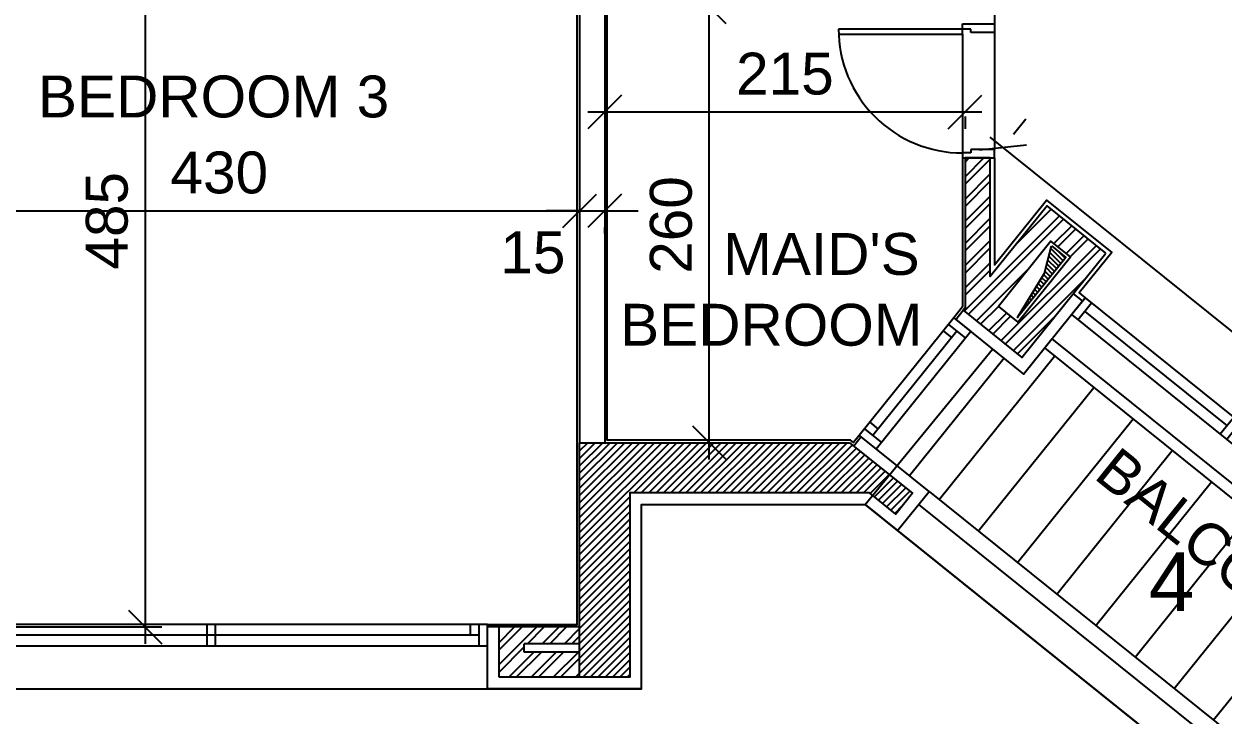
# Model space of a CAD drawing. Extents: x -1.8 to 45.6, y -22.6 to 61.5.
# Drawn here: x 8.61 to 15.77, y 41.77 to 45.9 of the extents above; entities that cross this region are included whole.
import ezdxf
from ezdxf.enums import TextEntityAlignment as Align

# ---------------------------------------------------------------- set-up
doc = ezdxf.new("R2010")
doc.units = 0
doc.header["$MEASUREMENT"] = 0
doc.header["$PDMODE"] = 35
doc.header["$PDSIZE"] = 0.3
doc.layers.get('0').update_dxf_attribs({"linetype": 'CONTINUOUS'})
doc.layers.get('DEFPOINTS').update_dxf_attribs({"linetype": 'CONTINUOUS'})
for name, color, linetype in [('60%', 7, 'CONTINUOUS'), ('A-ALU', 9, 'CONTINUOUS'), ('A-AREAS', 6, 'CONTINUOUS'), ('A-AREAS-TXT', 6, 'CONTINUOUS'), ('A-BALUST', 1, 'CONTINUOUS'), ('a-dim', 3, 'CONTINUOUS'), ('A-DOORS', 1, 'CONTINUOUS'), ('A-HATCH-CONC', 8, 'CONTINUOUS'), ('A-HATCH-WALL', 8, 'CONTINUOUS'), ('A-NOMENCLATURE', 3, 'CONTINUOUS'), ('A-PLASTER', 8, 'CONTINUOUS'), ('A-PORTE', 1, 'CONTINUOUS'), ('A-PROJECTION', 9, 'CONTINUOUS'), ('a-revetement', 1, 'CONTINUOUS'), ('a-shaft', 251, 'CONTINUOUS'), ('A-TILES', 137, 'CONTINUOUS'), ('A-WALL', 4, 'CONTINUOUS'), ('S-2ND-3RD-4-5-6TH$0$A-SHAFT 2-3-4-5-6', 8, 'CONTINUOUS'), ('S-2ND-3RD-4-5-6TH$0$A-STR 2-3-4-5-6', 2, 'CONTINUOUS')]:
    doc.layers.add(name, color=color, linetype=linetype)
doc.styles.add('A100-STEXT', font='arial.ttf', dxfattribs={"height": 0.25})
doc.dimstyles.new('A100-DIM', dxfattribs={"dimtxt": 0.25, "dimasz": 0.2, "dimexe": 0.1, "dimexo": 0.3, "dimgap": 0.1, "dimtad": 1, "dimlfac": 100, "dimrnd": 0.5, "dimdsep": 46, "dimtxsty": 'A100-STEXT', "dimblk1": 'OBLIQUE', "dimblk2": 'OBLIQUE', "dimsah": 1, "dimcen": -0.05, "dimdle": 0.1, "dimclrd": 15, "dimclre": 15, "dimclrt": 256, "dimadec": 0, "dimazin": 0, "dimtfac": 0.28, "dimtix": 1, "dimtmove": 2, "dimatfit": 3, "dimldrblk": 'OBLIQUE', "dimfxl": 1, "dimtolj": 1, "dimarcsym": 0})

# ---------------------------------------------------------------- blocks, each defined once
blk = doc.blocks.new('P80E19D')
at = {"layer": 'A-PORTE'}
for p, q in [((0, -0.19), (0, 0)), ((0, 0), (0.05, 0)), ((0.05, 0), (0.05, -0.14)), ((0.75, 0), (0.75, -0.14)), ((0.8, 0), (0.75, 0)), ((0.8, -0.19), (0.8, 0)), ((0.05, -0.14), (0.03, -0.14)), ((0.03, -0.14), (0.03, -0.19)), ((0.75, -0.14), (0.77, -0.14)), ((0.77, -0.14), (0.77, -0.19)), ((0.03, -0.19), (0, -0.19)), ((0.06, -0.19), (0.02, -0.19)), ((0.03, -0.19), (0.03, -0.93)), ((0.06, -0.93), (0.06, -0.19)), ((0.77, -0.19), (0.8, -0.19))]:
    blk.add_line(p, q, dxfattribs=at)
blk.add_arc((0.03, -0.19), 0.74, 270, 0, dxfattribs=at)
blk = doc.blocks.new('A$C3405169C')
at = {"layer": 'A-ALU'}
for p, q in [((14.8628, 44.1644), (14.9443, 44.2657)), ((14.9018, 44.1331), (14.9833, 44.2344)), ((15.8327, 43.5513), (15.7512, 43.45)), ((15.8716, 43.52), (15.7902, 43.4187)), ((16.6785, 42.7042), (16.76, 42.8055)), ((16.7175, 42.6729), (16.799, 42.7742)), ((17.4422, 42.0901), (17.5237, 42.1914)), ((17.4812, 42.0587), (17.5626, 42.1601))]:
    blk.add_line(p, q, dxfattribs=at)
for points in [[(14.9443, 44.2657), (17.5626, 42.1601)], [(14.9425, 44.1837), (15.7919, 43.5006)], [(14.8628, 44.1644), (17.4812, 42.0587)], [(15.8309, 43.4693), (16.7193, 42.7549)], [(16.7582, 42.7236), (17.4829, 42.1407)]]:
    blk.add_lwpolyline(points, dxfattribs=at)
blk = doc.blocks.new('A$C37CB01A7')
at = {"layer": 'A-ALU'}
for p, q in [((14.1608, 44.1451), (13.5968, 43.4438)), ((14.1294, 44.1062), (14.2307, 44.0247)), ((14.1608, 44.1451), (14.2621, 44.0637)), ((14.1801, 44.0654), (13.6787, 43.442)), ((14.2621, 44.0637), (13.6981, 43.3623)), ((14.0981, 44.0672), (14.1488, 44.0265)), ((13.6281, 43.4828), (13.7294, 43.4013)), ((13.6594, 43.5217), (13.7101, 43.481)), ((13.5968, 43.4438), (13.6981, 43.3623)), ((11.3784, 42.315), (8.0784, 42.315)), ((9.7034, 42.315), (9.7034, 42.185)), ((9.7534, 42.315), (9.7534, 42.185)), ((11.2784, 42.25), (11.2784, 42.315)), ((11.3284, 42.185), (11.3284, 42.315)), ((11.3784, 42.185), (11.3784, 42.315)), ((11.3284, 42.25), (8.1284, 42.25)), ((11.3784, 42.185), (8.0784, 42.185))]:
    blk.add_line(p, q, dxfattribs=at)
blk.add_blockref('A$C3405169C', (0, 0), dxfattribs=at)
blk = doc.blocks.new('_OBLIQUE')
at = {"color": 0, "linetype": 'ByBlock'}
blk.add_line((-0.5, -0.5), (0.5, 0.5), dxfattribs=at)
blk = doc.blocks.new('*D206')
at = {"layer": 'a-dim', "color": 15, "lineweight": -2}
for p, q in [((7.6284, 45.55), (7.6284, 44.6841)), ((11.9284, 45.175), (11.9284, 44.6841)), ((7.5284, 44.7841), (12.0284, 44.7841))]:
    blk.add_line(p, q, dxfattribs=at)
at = {"layer": 'DEFPOINTS', "color": 0}
for p in [(7.6284, 45.85), (11.9284, 45.475), (11.9284, 44.7841)]:
    blk.add_point(p, dxfattribs=at)
at = {"layer": 'a-dim', "color": 15, "lineweight": -2, "xscale": 0.2, "yscale": 0.2, "zscale": 0.2, "rotation": 180}
blk.add_blockref('_OBLIQUE', (7.6284, 44.7841), dxfattribs=at)
at = {"layer": 'a-dim', "color": 15, "lineweight": -2, "xscale": 0.2, "yscale": 0.2, "zscale": 0.2}
blk.add_blockref('_OBLIQUE', (11.9284, 44.7841), dxfattribs=at)
at = {"layer": 'a-dim', "insert": (9.7784, 45.0118), "char_height": 0.25, "attachment_point": 5, "style": 'A100-STEXT'}
blk.add_mtext('\\A1;430', dxfattribs=at)
blk = doc.blocks.new('*D207')
at = {"layer": 'a-dim', "color": 15, "lineweight": -2}
for p, q in [((11.9284, 45.175), (11.9284, 44.6841)), ((11.9284, 44.7841), (11.7284, 44.7841)), ((11.9284, 44.7841), (12.0784, 44.7841)), ((12.0784, 44.7841), (12.2784, 44.7841)), ((12.0784, 44.65), (12.0784, 44.6841))]:
    blk.add_line(p, q, dxfattribs=at)
at = {"layer": 'DEFPOINTS', "color": 0}
for p in [(11.9284, 45.475), (12.0784, 44.95), (12.0784, 44.7841)]:
    blk.add_point(p, dxfattribs=at)
at = {"layer": 'a-dim', "color": 15, "lineweight": -2, "xscale": 0.2, "yscale": 0.2, "zscale": 0.2}
blk.add_blockref('_OBLIQUE', (11.9284, 44.7841), dxfattribs=at)
at = {"layer": 'a-dim', "color": 15, "lineweight": -2, "xscale": 0.2, "yscale": 0.2, "zscale": 0.2, "rotation": 180}
blk.add_blockref('_OBLIQUE', (12.0784, 44.7841), dxfattribs=at)
at = {"layer": 'a-dim', "insert": (11.6498, 44.5345), "char_height": 0.25, "attachment_point": 5, "style": 'A100-STEXT'}
blk.add_mtext('\\A1;15', dxfattribs=at)
blk = doc.blocks.new('*D219')
at = {"layer": 'a-dim', "color": 15, "lineweight": -2}
for p, q in [((12.7021, 43.3), (12.7021, 46.1)), ((12.3784, 46), (12.8021, 46)), ((12.3784, 43.4), (12.8021, 43.4))]:
    blk.add_line(p, q, dxfattribs=at)
at = {"layer": 'DEFPOINTS', "color": 0}
for p in [(12.0784, 46), (12.7021, 46), (12.0784, 43.4)]:
    blk.add_point(p, dxfattribs=at)
at = {"layer": 'a-dim', "color": 15, "lineweight": -2, "xscale": 0.2, "yscale": 0.2, "zscale": 0.2}
for p, rotation in [((12.7021, 46), 90), ((12.7021, 43.4), 270)]:
    blk.add_blockref('_OBLIQUE', p, dxfattribs=dict(at, rotation=rotation))
at = {"layer": 'a-dim', "insert": (12.4745, 44.7), "char_height": 0.25, "attachment_point": 5, "rotation": 90, "style": 'A100-STEXT'}
blk.add_mtext('\\A1;260', dxfattribs=at)
blk = doc.blocks.new('*D221')
at = {"layer": 'a-dim', "color": 15, "lineweight": -2}
for p, q in [((14.5914, 45.3323), (14.5167, 45.2395)), ((14.3761, 45.2243), (17.9401, 42.3581)), ((17.8271, 42.3772), (17.7995, 42.3429))]:
    blk.add_line(p, q, dxfattribs=at)
at = {"layer": 'DEFPOINTS', "color": 0}
for p in [(14.4034, 45.0986), (18.0151, 42.611), (17.8622, 42.4208)]:
    blk.add_point(p, dxfattribs=at)
at = {"layer": 'a-dim', "color": 15, "lineweight": -2, "xscale": 0.2, "yscale": 0.2, "zscale": 0.2}
for p, rotation in [((14.4541, 45.1616), 141.1937093654686), ((17.8622, 42.4208), 321.1937093654686)]:
    blk.add_blockref('_OBLIQUE', p, dxfattribs=dict(at, rotation=rotation))
at = {"layer": 'a-dim', "insert": (16.3008, 43.9687), "char_height": 0.25, "attachment_point": 5, "rotation": 321.19371, "style": 'A100-STEXT'}
blk.add_mtext('\\A1;437.5', dxfattribs=at)
blk = doc.blocks.new('*D223')
at = {"layer": 'a-dim', "color": 15, "lineweight": -2}
for p, q in [((9.3363, 47.25), (9.3363, 42.2)), ((9.1784, 47.15), (9.4363, 47.15)), ((8.1184, 42.3), (9.4363, 42.3))]:
    blk.add_line(p, q, dxfattribs=at)
at = {"layer": 'DEFPOINTS', "color": 0}
for p in [(8.8784, 47.15), (7.8184, 42.3), (9.3363, 42.3)]:
    blk.add_point(p, dxfattribs=at)
at = {"layer": 'a-dim', "color": 15, "lineweight": -2, "xscale": 0.2, "yscale": 0.2, "zscale": 0.2}
for p, rotation in [((9.3363, 47.15), 90), ((9.3363, 42.3), 270)]:
    blk.add_blockref('_OBLIQUE', p, dxfattribs=dict(at, rotation=rotation))
at = {"layer": 'a-dim', "insert": (9.1087, 44.725), "char_height": 0.25, "attachment_point": 5, "rotation": 90, "style": 'A100-STEXT'}
blk.add_mtext('\\A1;485', dxfattribs=at)
blk = doc.blocks.new('*D253')
at = {"layer": 'a-dim', "color": 15, "lineweight": -2}
for p, q in [((14.3284, 45.3744), (11.9784, 45.3744)), ((12.0784, 45.3332), (12.0784, 45.2744)), ((14.2284, 45.3482), (14.2284, 45.2744))]:
    blk.add_line(p, q, dxfattribs=at)
at = {"layer": 'DEFPOINTS', "color": 0}
for p in [(12.0784, 45.6332), (14.2284, 45.6482), (12.0784, 45.3744)]:
    blk.add_point(p, dxfattribs=at)
at = {"layer": 'a-dim', "color": 15, "lineweight": -2, "xscale": 0.2, "yscale": 0.2, "zscale": 0.2, "rotation": 180}
blk.add_blockref('_OBLIQUE', (12.0784, 45.3744), dxfattribs=at)
at = {"layer": 'a-dim', "color": 15, "lineweight": -2, "xscale": 0.2, "yscale": 0.2, "zscale": 0.2}
blk.add_blockref('_OBLIQUE', (14.2284, 45.3744), dxfattribs=at)
at = {"layer": 'a-dim', "insert": (13.1534, 45.602), "char_height": 0.25, "attachment_point": 5, "style": 'A100-STEXT'}
blk.add_mtext('\\A1;215', dxfattribs=at)
blk = doc.blocks.new('*D302')
at = {"layer": '60%', "color": 15, "lineweight": -2}
for p, q in [((14.1028, 57.7557), (17.1503, 61.5451)), ((17.0097, 61.5299), (45.0024, 39.0181)), ((41.9397, 35.3693), (44.9872, 39.1587))]:
    blk.add_line(p, q, dxfattribs=at)
at = {"layer": 'DEFPOINTS', "color": 0}
for p in [(13.9148, 57.5219), (44.9245, 39.0808), (41.7517, 35.1355)]:
    blk.add_point(p, dxfattribs=at)
at = {"layer": '60%', "color": 15, "lineweight": -2, "xscale": 0.2, "yscale": 0.2, "zscale": 0.2}
for p, rotation in [((17.0876, 61.4672), 141.1937093848894), ((44.9245, 39.0808), 321.1937093848894)]:
    blk.add_blockref('_OBLIQUE', p, dxfattribs=dict(at, rotation=rotation))
at = {"layer": '60%', "insert": (31.1488, 50.4514), "char_height": 0.25, "attachment_point": 5, "rotation": 321.19371, "style": 'A100-STEXT'}
blk.add_mtext('\\A1;3572', dxfattribs=at)

msp = doc.modelspace()

# ---------------------------------------------------------------- hatches: boundary and pattern name
at = {"layer": 'A-HATCH-CONC'}
h = msp.add_hatch(dxfattribs=at)
h.set_pattern_fill('ANSI31', color=256, scale=0.25, style=0)
h.paths.add_polyline_path([(13.53951, 43.4), (11.92837, 43.4), (11.92837, 42), (12.22837, 42), (12.22837, 43.1), (13.65724, 43.1), (13.81497, 42.97315), (13.91524, 43.09783)])
at = {"layer": 'A-HATCH-WALL'}
h = msp.add_hatch(dxfattribs=at)
h.set_pattern_fill('ANSI32', color=256, scale=0.25, style=0)
h.paths.add_polyline_path([(15.06835, 44.53169), (14.71768, 44.8137), (14.37837, 44.39177), (14.37837, 45.1), (14.22837, 45.1), (14.22837, 44.20525), (14.21633, 44.19028), (14.567, 43.90827)])
h.paths.add_polyline_path([(14.54411, 44.11917), (14.42722, 44.21317), (14.74057, 44.6028), (14.85746, 44.5088)], flags=16)
h = msp.add_hatch(dxfattribs=at)
h.set_pattern_fill('ANSI32', color=256, scale=0.25, style=0)
h.paths.add_polyline_path([(11.92837, 42.15), (11.59837, 42.15), (11.59837, 42.2), (11.92837, 42.2), (11.92837, 42.3), (11.44837, 42.3), (11.44837, 42), (11.92837, 42)])
at = {"layer": 'a-shaft'}
h = msp.add_hatch(dxfattribs=at)
h.set_pattern_fill('_USER,_O', color=256, scale=0.02, angle=315, pattern_type=0)
h.set_pattern_definition([(315, (-338376.546732, -23743.371716), (0.0141421356237, 0.0141421356237), [])])
h.paths.add_polyline_path([(14.70275, 44.41156), (14.54106, 44.14729), (14.82934, 44.50575), (14.74362, 44.57468)])
at = {"layer": 'A-TILES'}
h = msp.add_hatch(dxfattribs=at)
h.set_pattern_fill('_USER', color=256, scale=0.3, angle=90, style=0, pattern_type=0)
h.set_pattern_definition([(231.19370937, (278582.75132, -193513.62737), (0.2337807492, -0.18800681184), [])])
h.paths.add_polyline_path([(13.84222, 43.24638), (13.95911, 43.15238), (16.68655, 40.95897), (17.37591, 41.81616), (14.64847, 44.00958), (14.52313, 43.85372), (14.40624, 43.94773)])

# ---------------------------------------------------------------- linework, layer by layer
at = {"layer": 'A-ALU'}
msp.add_line((14.46079, 43.90386), (13.89677, 43.20252), dxfattribs=at)
msp.add_lwpolyline([(14.70302, 43.96571), (17.32136, 41.86003)], dxfattribs=at)
at = {"layer": 'A-AREAS'}
msp.add_lwpolyline([(4.65837, 57), (4.65837, 53.17), (0.44837, 53.17), (0.44837, 56.33), (1.04837, 56.33), (1.04837, 57.32768), (0.00837, 57.29673), (0.00837, 41.93), (0.47837, 41.93), (0.47837, 43.43), (4.65837, 43.43), (4.65837, 41.93), (12.29837, 41.93), (12.29837, 43.03), (13.63258, 43.03), (14.39249, 43.95879), (14.57768, 43.80986), (14.74689, 44.02026), (17.36523, 41.91458)], dxfattribs=at)
msp.add_lwpolyline([(13.63258, 43.03), (14.39249, 43.95879), (14.57768, 43.80986), (14.74689, 44.02026), (17.36523, 41.91458), (16.444, 40.76906)], close=True, dxfattribs=at)
at = {"layer": 'A-AREAS', "color": 30, "const_width": 0.03658}
msp.add_lwpolyline([(19.34016, 40.43563, 0.5205671), (19.0711, 41.39564, 0.5205671), (18.3423, 42.07598, 0.5205671), (17.36607, 42.27845, 0.5205671), (16.42682, 41.94408, 0.5205671), (15.79815, 41.17026, 0.5205671), (15.66322, 40.18243, 0.5205671), (16.06133, 39.26836, 0.5205671), (16.8765, 38.69434, 0.5205671), (17.87127, 38.62759, 0.5205671), (18.75583, 39.08755, 0.5205671)], format="xyb", close=True, dxfattribs=at)
at = {"layer": 'A-BALUST'}
for points in [[(14.01366, 43.10851), (16.63201, 41.00284)], [(13.95099, 43.03059), (16.56934, 40.92491)]]:
    msp.add_lwpolyline(points, dxfattribs=at)
at = {"layer": 'A-PLASTER'}
for points in [[(11.37837, 42.315), (11.91337, 42.315), (11.91337, 47.135), (8.99337, 47.135), (8.99337, 46.535), (8.81337, 46.535), (8.81337, 47.735), (8.62837, 47.735)], [(15.43621, 47.725), (15.40337, 47.725), (15.40337, 47.475), (14.40337, 47.475), (14.40337, 45.9)], [(13.59675, 43.44379), (13.56228, 43.40093), (13.54479, 43.415), (12.09337, 43.415), (12.09337, 46.485), (12.36337, 46.485), (12.36337, 45.985), (13.27837, 45.985)], [(14.21337, 45.1), (14.21337, 44.21054), (14.16077, 44.14513)], [(14.40337, 45.1), (14.40337, 44.46275), (14.71387, 44.84885), (15.1035, 44.5355), (14.90923, 44.29393), (14.94429, 44.26573), (14.92863, 44.24625)]]:
    msp.add_lwpolyline(points, dxfattribs=at)
at = {"layer": 'A-PROJECTION'}
msp.add_line((8.07837, 41.93), (11.37837, 41.93), dxfattribs=at)
msp.add_lwpolyline([(13.82565, 42.87473), (16.444, 40.76906)], dxfattribs=at)
at = {"layer": 'a-revetement'}
for p, q in [((14.92863, 44.24625), (14.87408, 44.29011)), ((14.17246, 44.13573), (14.21633, 44.19028)), ((14.57768, 43.80986), (14.92863, 44.24625)), ((14.17246, 44.13573), (14.57768, 43.80986)), ((13.60844, 43.43439), (13.56457, 43.37984)), ((14.01366, 43.10851), (13.60844, 43.43439)), ((13.82565, 42.87473), (14.01366, 43.10851)), ((12.29837, 41.93), (12.29837, 43.03)), ((12.29837, 43.03), (13.63258, 43.03)), ((13.63258, 43.03), (13.82565, 42.87473)), ((11.37837, 41.93), (11.37837, 42.3)), ((11.44837, 42.3), (11.37837, 42.3)), ((12.29837, 41.93), (11.37837, 41.93))]:
    msp.add_line(p, q, dxfattribs=at)
at = {"layer": 'a-shaft'}
msp.add_lwpolyline([(14.74362, 44.57468), (14.82934, 44.50575), (14.54106, 44.14729), (14.70275, 44.41156), (14.74362, 44.57468)], dxfattribs=at)
at = {"layer": 'A-TILES'}
for p, q in [((14.21337, 45.84), (14.21337, 45.13)), ((14.40337, 45.85), (14.40337, 45.15))]:
    msp.add_line(p, q, dxfattribs=at)
at = {"layer": 'A-WALL'}
for p, q in [((11.92837, 42.3), (11.44837, 42.3)), ((11.44837, 42), (11.44837, 42.3)), ((11.59837, 42.15), (11.59837, 42.2)), ((11.92837, 42.2), (11.59837, 42.2)), ((11.92837, 42.15), (11.59837, 42.15)), ((11.92837, 42), (11.44837, 42))]:
    msp.add_line(p, q, dxfattribs=at)
for points in [[(14.17837, 47.9), (11.92837, 47.9), (11.92837, 47.3), (8.97837, 47.3), (8.97837, 47.9), (8.62837, 47.9), (8.62837, 47.75), (8.82837, 47.75), (8.82837, 46.55), (8.97837, 46.55), (8.97837, 47.15), (11.92837, 47.15), (11.92837, 43.4)], [(14.17837, 47.7), (12.52837, 47.7), (12.52837, 46.15), (13.27837, 46.15), (13.27837, 46), (12.37837, 46), (12.37837, 46.5), (12.07837, 46.5), (12.07837, 43.4)]]:
    msp.add_lwpolyline(points, dxfattribs=at)
for points in [[(15.06835, 44.53169), (14.71768, 44.8137), (14.37837, 44.39177), (14.37837, 45.1), (14.22837, 45.1), (14.22837, 44.20525), (14.21633, 44.19028), (14.567, 43.90827)], [(14.85746, 44.5088), (14.74057, 44.6028), (14.42722, 44.21317), (14.54411, 44.11917)]]:
    msp.add_lwpolyline(points, close=True, dxfattribs=at)
at = {"layer": 'S-2ND-3RD-4-5-6TH$0$A-SHAFT 2-3-4-5-6'}
msp.add_lwpolyline([(14.74057, 44.6028), (14.42722, 44.21317), (14.54411, 44.11917), (14.85746, 44.5088)], close=True, dxfattribs=at)
at = {"layer": 'S-2ND-3RD-4-5-6TH$0$A-STR 2-3-4-5-6'}
msp.add_lwpolyline([(13.53951, 43.4), (13.91524, 43.09783), (13.81497, 42.97315), (13.65724, 43.1), (12.22837, 43.1), (12.22837, 42), (11.92837, 42), (11.92837, 43.4)], close=True, dxfattribs=at)

# ---------------------------------------------------------------- block references
at = {"layer": 'A-ALU'}
msp.add_blockref('A$C37CB01A7', (0, 0), dxfattribs=at)
at = {"layer": 'A-DOORS', "rotation": 270.0000000025794}
msp.add_blockref('P80E19D', (14.40337, 45.9), dxfattribs=at)

# ---------------------------------------------------------------- texts
at = {"layer": 'A-AREAS-TXT', "style": 'A100-STEXT'}
msp.add_text('4', height=0.35, dxfattribs=at).set_placement((15.45987, 42.39453), align=Align.CENTER)
at = {"layer": 'A-NOMENCLATURE', "style": 'A100-STEXT'}
for s, p in [('BEDROOM 3', (9.74465, 45.46727)), ("MAID'S", (13.37125, 44.52717)), ('BEDROOM', (13.07233, 44.10423))]:
    msp.add_text(s, height=0.25, dxfattribs=at).set_placement(p, align=Align.MIDDLE)
msp.add_text('BALCONY', height=0.25, rotation=321.19, dxfattribs=at).set_placement((15.7171, 42.7665), align=Align.MIDDLE)

# ---------------------------------------------------------------- dimensions: what is measured, and where the dimension line sits
at = {"layer": '60%'}
dim = msp.add_aligned_dim(p1=(13.91484, 57.521928), p2=(41.751696, 35.135489), distance=5.062794, dimstyle='A100-DIM', dxfattribs=at)
dim.commit()
dim.dimension.update_dxf_attribs({"geometry": '*D302', "text_midpoint": (31.148783, 50.45145)})
at = {"layer": 'a-dim'}
for base, p1, p2, angle, picture, middle in [((9.33632, 42.3), (8.87837, 47.15), (7.81837, 42.3), 90, '*D223', (9.10867, 44.725)), ((12.70214, 46), (12.07837, 43.4), (12.07837, 46), 90, '*D219', (12.4745, 44.7)), ((17.86216, 42.42079), (14.40337, 45.09855), (18.01513, 42.61102), 141.193709, '*D221', (16.30082, 43.96865))]:
    dim = msp.add_linear_dim(base=base, p1=p1, p2=p2, angle=angle, dimstyle='A100-DIM', dxfattribs=at)
    dim.commit()
    dim.dimension.update_dxf_attribs({"geometry": picture, "text_midpoint": middle})
for base, p1, p2, picture, middle in [((11.92837, 44.78407), (7.62837, 45.85), (11.92837, 45.475), '*D206', (9.77837, 45.0118)), ((12.07837, 45.37437), (14.22837, 45.64819), (12.07837, 45.63319), '*D253', (13.15337, 45.60202))]:
    dim = msp.add_linear_dim(base=base, p1=p1, p2=p2, dimstyle='A100-DIM', dxfattribs=at)
    dim.commit()
    dim.dimension.update_dxf_attribs({"geometry": picture, "text_midpoint": middle})
dim = msp.add_linear_dim(base=(12.07837, 44.78407), p1=(11.92837, 45.475), p2=(12.07837, 44.95), dimstyle='A100-DIM', dxfattribs=at)
dim.commit()
dim.dimension.update_dxf_attribs({"geometry": '*D207', "text_midpoint": (11.64978, 44.53447), "dimtype": 160})

doc.saveas('drawing.dxf')
